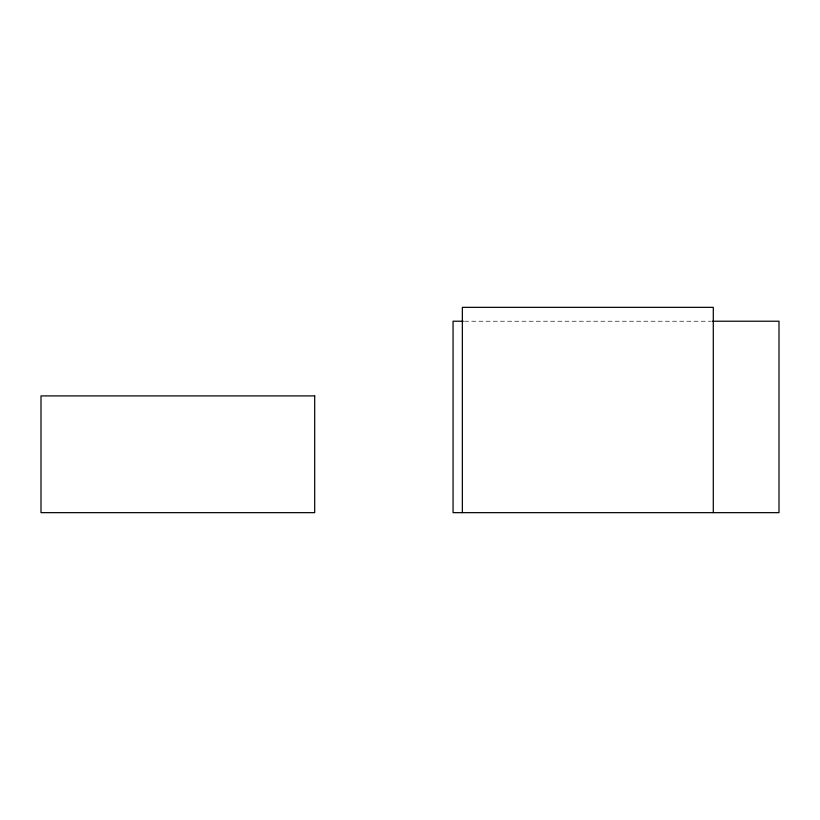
<?xml version="1.0" encoding="UTF-8"?>
<svg xmlns="http://www.w3.org/2000/svg" width="820" height="820" viewBox="0 0 820 820"><rect width="100%" height="100%" fill="white"/><g stroke="black" fill="none" stroke-linecap="round" stroke-linejoin="round"><path stroke-width="0.61" stroke-dasharray="4.1 3.07" d="M464.561 321.225L711.258 321.225"/><path stroke-width="1.23" d="M463.29 321.225L453.06 321.225L453.06 512.654L779 512.654L779 321.225L712.539 321.225M713.287 512.654L713.287 307.346L462.357 307.346L462.357 512.654M314.695 395.906L41 395.906L41 512.654L314.695 512.654L314.695 395.906"/></g></svg>
